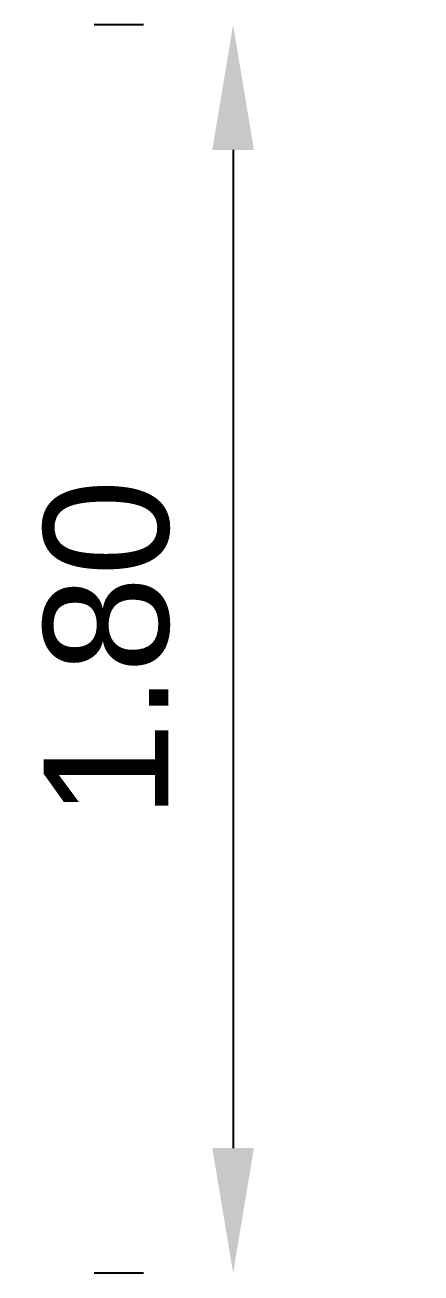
# Model space of a CAD drawing. Header units: metres. Extents: x 642627 to 642864, y 3061318 to 3061472.
# Drawn here: x 642833.59 to 642834.161, y 3061318.244 to 3061320.042 of the extents above; entities that cross this region are included whole.
import ezdxf

# ---------------------------------------------------------------- set-up
doc = ezdxf.new("R2010")
doc.units = ezdxf.units.M
doc.header["$MEASUREMENT"] = 0
doc.header["$PDMODE"] = 3
doc.header["$PDSIZE"] = 0.4
doc.linetypes.add('ACAD_ISO04W100', pattern=[30, 24, -3, 0, -3])
doc.layers.add('c_line', color=64, linetype='ACAD_ISO04W100', lineweight=9)
doc.styles.get("Standard").update_dxf_attribs({"font": 'arial.ttf'})
doc.dimstyles.get("Standard").update_dxf_attribs({"dimtxt": 0.18, "dimasz": 0.18, "dimexe": 0.18, "dimexo": 0.0625, "dimgap": 0.09, "dimtad": 1, "dimzin": 0, "dimdsep": 46, "dimtxsty": 'Standard', "dimcen": 0.09, "dimadec": 0, "dimazin": 0, "dimtfac": 1, "dimtix": 1, "dimtofl": 0, "dimtmove": 0, "dimatfit": 3, "dimfxl": 1, "dimtolj": 1, "dimtzin": 0, "dimarcsym": 0})

# ---------------------------------------------------------------- blocks, each defined once
blk = doc.blocks.new('*D116')
at = {"layer": 'c_line', "color": 0, "lineweight": -2, "transparency": 16777216}
for p, q in [((642833.7613, 3061320.0418), (642833.6904, 3061320.0418)), ((642833.8904, 3061319.8618), (642833.8904, 3061318.4237)), ((642833.7613, 3061318.2437), (642833.6904, 3061318.2437))]:
    blk.add_line(p, q, dxfattribs=at)
at = {"layer": 'c_line', "color": 0, "transparency": 16777216}
for points in [[(642833.8604, 3061319.8618), (642833.9204, 3061319.8618), (642833.8904, 3061320.0418)], [(642833.8604, 3061318.4237), (642833.9204, 3061318.4237), (642833.8904, 3061318.2437)]]:
    blk.add_solid(points, dxfattribs=at)
at = {"layer": 'Defpoints', "color": 0, "transparency": 16777216}
for p in [(642834.1613, 3061320.0418), (642833.8904, 3061318.2437), (642834.1613, 3061318.2437)]:
    blk.add_point(p, dxfattribs=at)
at = {"layer": 'c_line', "color": 0, "transparency": 16777216, "insert": (642833.7085, 3061319.1428), "char_height": 0.18, "attachment_point": 5, "rotation": 90}
blk.add_mtext('\\A1;1.80', dxfattribs=at)

msp = doc.modelspace()

# ---------------------------------------------------------------- linework, layer by layer
at = {"layer": 'c_line'}
for p in [(642770.1052, 3061383.3429, 788.9197), (642771.3244, 3061383.3429, 788.9197)]:
    msp.add_xline(p, (0, 1), dxfattribs=at)

# ---------------------------------------------------------------- dimensions: what is measured, and where the dimension line sits
dim = msp.add_linear_dim(base=(642833.8904, 3061318.2437), p1=(642834.1613, 3061320.0418), p2=(642834.1613, 3061318.2437), angle=90, dimstyle='Standard', override={"dimexe": 0.2, "dimexo": 0.4, "dimfxl": 25.4}, dxfattribs=at)
dim.commit()
dim.dimension.update_dxf_attribs({"geometry": '*D116', "text_midpoint": (642833.7085, 3061319.1428)})

doc.saveas('drawing.dxf')
